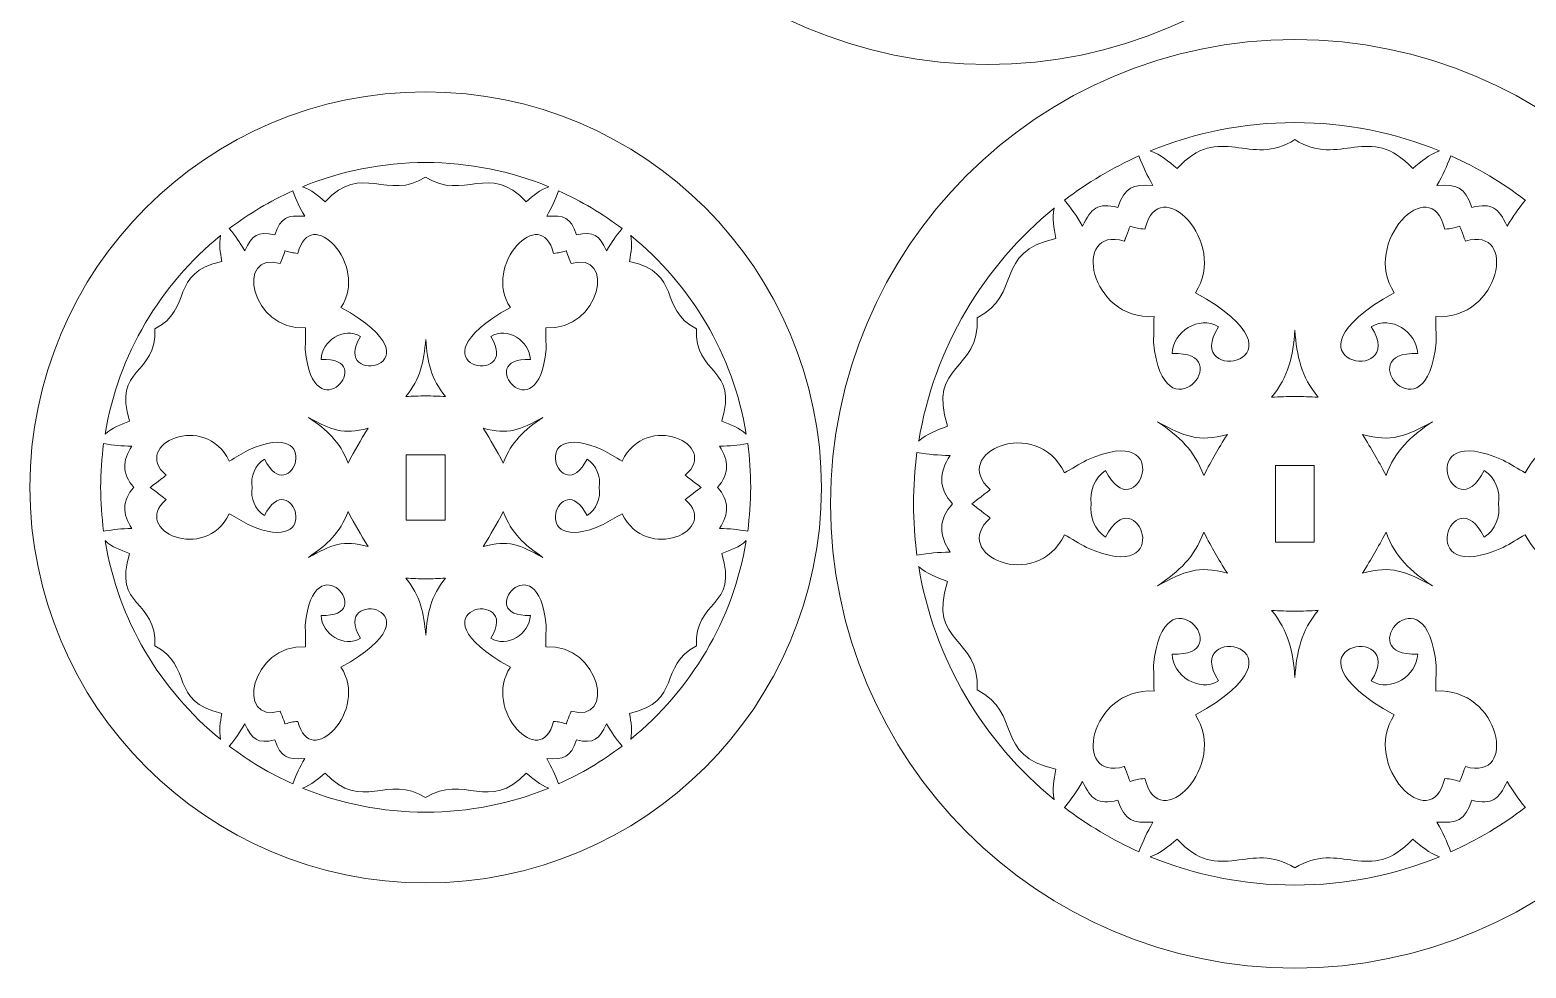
# Model space of a CAD drawing. Header units: millimetres. Extents: x -219 to 219, y -118 to 117.
# Drawn here: x -22.3 to 97.2, y -94.1 to -19.2 of the extents above; entities that cross this region are included whole.
import ezdxf

# ---------------------------------------------------------------- set-up
doc = ezdxf.new("R2010")
doc.units = ezdxf.units.MM
doc.header["$MEASUREMENT"] = 0
doc.layers.add('Camada 1', color=7, linetype='Continuous')

msp = doc.modelspace()

# ---------------------------------------------------------------- linework, layer by layer
at = {"layer": 'Camada 1', "color": 250, "lineweight": 9}
for points in [[(54.167, -21.9548), (33.6988, -21.9548), (17.0884, -5.3332), (17.0699, 15.1368)], [(54.1654, -21.9548), (74.6336, -21.9548), (91.23, -5.3274), (91.2485, 15.1426)], [(78.6972, -19.9618), (58.229, -19.9618), (41.6326, -36.5775), (41.6141, -57.0474)], [(78.6972, -19.9618), (99.1654, -19.9618), (115.7758, -36.5774), (115.7943, -57.0474)], [(9.2766, -24.1366), (-8.1673, -24.1366), (-22.3115, -38.293), (-22.3272, -55.7331)], [(9.2753, -24.1366), (26.7191, -24.1366), (40.8737, -38.3213), (40.8895, -55.7615)], [(78.6972, -26.593), (74.6139, -26.593), (70.7181, -27.3988), (67.1599, -28.8598)], [(78.7112, -26.593), (82.7954, -26.593), (86.692, -27.3985), (90.2509, -28.8589)], [(9.2753, -29.7863), (5.7953, -29.7863), (2.4752, -30.473), (-0.5575, -31.7176)], [(9.2871, -29.7863), (12.7679, -29.7863), (16.0887, -30.4725), (19.1218, -31.717)], [(66.2514, -29.2504), (64.1282, -30.2043), (62.1339, -31.3949), (60.3019, -32.7882)], [(91.1577, -29.2485), (93.2815, -30.2022), (95.2764, -31.3925), (97.1089, -32.7855)], [(-1.3317, -32.0503), (-3.1412, -32.8631), (-4.8408, -33.8774), (-6.4021, -35.0646)], [(19.8946, -32.0488), (21.7045, -32.8613), (23.4047, -33.8754), (24.9664, -35.0623)], [(59.487, -33.4301), (53.8605, -38.0182), (49.901, -44.5774), (48.659, -52.0501)], [(-7.0966, -35.6114), (-11.8917, -39.5205), (-15.2662, -45.1089), (-16.3247, -51.4755)], [(25.6579, -35.6064), (30.4564, -39.5156), (33.8326, -45.1062), (34.8889, -51.4772)], [(-16.4404, -52.242), (-16.5956, -53.3867), (-16.6764, -54.5551), (-16.6774, -55.7417)], [(35.004, -52.2418), (35.1584, -53.3834), (35.2387, -54.5483), (35.2397, -55.7317)], [(48.5231, -52.9498), (48.3411, -54.2933), (48.2462, -55.6646), (48.245, -57.0575)], [(9.2766, -87.3347), (-8.1673, -87.3347), (-22.3115, -73.1682), (-22.3272, -55.7281)], [(-16.4416, -59.2294), (-16.5961, -58.0877), (-16.6764, -56.9224), (-16.6774, -55.7387)], [(9.2753, -87.3347), (26.7191, -87.3347), (40.8737, -73.2017), (40.8895, -55.7615)], [(35.0022, -59.2291), (35.1578, -58.0832), (35.2387, -56.9134), (35.2397, -55.7253)], [(78.6988, -94.1389), (58.2306, -94.1389), (41.6342, -77.5114), (41.6157, -57.0415)], [(48.5218, -61.151), (48.3405, -59.811), (48.2462, -58.4432), (48.245, -57.0539)], [(78.6972, -94.1389), (99.1654, -94.1389), (115.7758, -77.5172), (115.7943, -57.0474)], [(-7.0957, -75.8643), (-11.8939, -71.9552), (-15.2699, -66.3648), (-16.3264, -59.9941)], [(25.6593, -75.8578), (30.453, -71.9488), (33.8269, -66.3614), (34.8861, -59.9965)], [(59.488, -80.6758), (53.8579, -76.0876), (49.8964, -69.5261), (48.6568, -62.0486)], [(-1.3322, -79.4222), (-3.1421, -78.6097), (-4.8423, -77.5955), (-6.404, -76.4087)], [(19.8937, -79.4202), (21.703, -78.6073), (23.4025, -77.5929), (24.9638, -76.4057)], [(9.2753, -81.6849), (5.7946, -81.6849), (2.4739, -80.9985), (-0.5592, -79.7542)], [(9.2871, -81.6849), (12.7668, -81.6849), (16.0865, -80.9981), (19.1188, -79.7532)], [(66.2508, -84.852), (64.1271, -83.8982), (62.1321, -82.7078), (60.2997, -81.3148)], [(91.1567, -84.8495), (93.2796, -83.8954), (95.2738, -82.7048), (97.1057, -81.3113)], [(78.6972, -87.5077), (74.6131, -87.5077), (70.7166, -86.7021), (67.1578, -85.2416)], [(78.7112, -87.5077), (82.7941, -87.5077), (86.6894, -86.7016), (90.2474, -85.2405)]]:
    msp.add_open_spline(points, degree=3, dxfattribs=at)
for points, knots in [([(78.7023, -27.9573), (75.1324, -30.2454), (72.7086, -26.5265), (69.2924, -30.2628), (69.2924, -30.2628), (68.5988, -29.6904), (68.0117, -29.1534), (67.1537, -28.8577)], [0, 0, 0, 0, 0.33333333, 0.33333333, 0.33333333, 0.33333333, 1, 1, 1, 1]), ([(78.6974, -27.9573), (82.2674, -30.2454), (84.6998, -26.5265), (88.116, -30.2628), (88.116, -30.2628), (88.8096, -29.6904), (89.3967, -29.1534), (90.2547, -28.8577)], [0, 0, 0, 0, 0.33333333, 0.33333333, 0.33333333, 0.33333333, 1, 1, 1, 1]), ([(9.2796, -30.9487), (6.2372, -32.8981), (4.1715, -29.7297), (1.2601, -32.913), (1.2601, -32.913), (0.6689, -32.4253), (0.1686, -31.9677), (-0.5627, -31.7158)], [0, 0, 0, 0, 0.33333333, 0.33333333, 0.33333333, 0.33333333, 1, 1, 1, 1]), ([(9.2754, -30.9487), (12.3179, -32.8981), (14.3909, -29.7297), (17.3023, -32.913), (17.3023, -32.913), (17.8935, -32.4253), (18.3938, -31.9677), (19.125, -31.7158)], [0, 0, 0, 0, 0.33333333, 0.33333333, 0.33333333, 0.33333333, 1, 1, 1, 1]), ([(66.2497, -29.2457), (66.618, -30.2016), (66.8615, -30.7344), (67.3643, -31.6254), (67.3643, -31.6254), (65.7694, -31.5358), (65.1139, -31.7009), (64.5706, -33.3673), (64.5706, -33.3673), (62.9151, -32.9961), (62.4688, -33.4102), (61.7451, -34.8701), (61.7451, -34.8701), (61.2183, -33.9777), (60.9472, -33.5877), (60.296, -32.7811)], [0, 0, 0, 0, 0.2, 0.2, 0.2, 0.2, 0.4, 0.4, 0.4, 0.4, 0.6, 0.6, 0.6, 0.6, 1, 1, 1, 1]), ([(91.1587, -29.2457), (90.7904, -30.2016), (90.5469, -30.7344), (90.0441, -31.6254), (90.0441, -31.6254), (91.639, -31.5358), (92.2945, -31.7009), (92.8378, -33.3673), (92.8378, -33.3673), (94.4933, -32.9961), (94.9396, -33.4102), (95.6633, -34.8701), (95.6633, -34.8701), (96.19, -33.9777), (96.4612, -33.5877), (97.1124, -32.7811)], [0, 0, 0, 0, 0.2, 0.2, 0.2, 0.2, 0.4, 0.4, 0.4, 0.4, 0.6, 0.6, 0.6, 0.6, 1, 1, 1, 1]), ([(65.0775, -36.0655), (60.8419, -34.7971), (62.2628, -42.4003), (67.4544, -42.0933), (67.4544, -42.0933), (67.445, -42.7713), (67.4268, -43.4496), (67.4188, -44.1303), (67.4188, -44.1303), (68.1712, -52.1852), (74.3883, -44.7891), (68.8949, -45.0474), (68.8949, -45.0474), (68.9661, -43.3309), (71.0327, -41.9491), (72.6019, -42.9065), (72.6019, -42.9065), (69.5373, -47.7515), (80.8446, -45.771), (70.7635, -40.1826), (70.7635, -40.1826), (73.4461, -36.2106), (67.8395, -30.3884), (66.7331, -35.1096), (66.7331, -35.1096), (66.1982, -35.053), (66.0466, -35.0273), (65.536, -34.8648), (65.536, -34.8648), (65.5325, -34.8637), (65.1294, -35.9534), (65.0775, -36.0655)], [0, 0, 0, 0, 0.11111111, 0.11111111, 0.11111111, 0.11111111, 0.22222222, 0.22222222, 0.22222222, 0.22222222, 0.33333333, 0.33333333, 0.33333333, 0.33333333, 0.44444444, 0.44444444, 0.44444444, 0.44444444, 0.55555556, 0.55555556, 0.55555556, 0.55555556, 0.66666667, 0.66666667, 0.66666667, 0.66666667, 0.77777778, 0.77777778, 0.77777778, 0.77777778, 1, 1, 1, 1]), ([(92.3309, -36.0655), (96.5665, -34.7971), (95.1456, -42.4003), (89.954, -42.0933), (89.954, -42.0933), (89.9634, -42.7713), (89.9816, -43.4496), (89.9896, -44.1303), (89.9896, -44.1303), (89.2372, -52.1852), (83.0201, -44.7891), (88.5135, -45.0474), (88.5135, -45.0474), (88.4423, -43.3309), (86.3757, -41.9491), (84.8065, -42.9065), (84.8065, -42.9065), (87.8711, -47.7515), (76.5638, -45.771), (86.6449, -40.1826), (86.6449, -40.1826), (83.9623, -36.2106), (89.5689, -30.3884), (90.6753, -35.1096), (90.6753, -35.1096), (91.2101, -35.053), (91.3618, -35.0273), (91.8724, -34.8648), (91.8724, -34.8648), (91.8759, -34.8637), (92.279, -35.9534), (92.3309, -36.0655)], [0, 0, 0, 0, 0.11111111, 0.11111111, 0.11111111, 0.11111111, 0.22222222, 0.22222222, 0.22222222, 0.22222222, 0.33333333, 0.33333333, 0.33333333, 0.33333333, 0.44444444, 0.44444444, 0.44444444, 0.44444444, 0.55555556, 0.55555556, 0.55555556, 0.55555556, 0.66666667, 0.66666667, 0.66666667, 0.66666667, 0.77777778, 0.77777778, 0.77777778, 0.77777778, 1, 1, 1, 1]), ([(-1.3332, -32.0464), (-1.0193, -32.8607), (-0.8117, -33.3147), (-0.3832, -34.0738), (-0.3832, -34.0738), (-1.7424, -33.9976), (-2.3012, -34.1382), (-2.7642, -35.5579), (-2.7642, -35.5579), (-4.175, -35.2417), (-4.5553, -35.5945), (-5.1722, -36.8383), (-5.1722, -36.8383), (-5.6209, -36.078), (-5.8521, -35.7457), (-6.4071, -35.0585)], [0, 0, 0, 0, 0.2, 0.2, 0.2, 0.2, 0.4, 0.4, 0.4, 0.4, 0.6, 0.6, 0.6, 0.6, 1, 1, 1, 1]), ([(19.8955, -32.0464), (19.5816, -32.8607), (19.374, -33.3147), (18.9455, -34.0738), (18.9455, -34.0738), (20.3047, -33.9976), (20.8635, -34.1382), (21.3265, -35.5579), (21.3265, -35.5579), (22.7373, -35.2417), (23.1176, -35.5945), (23.7345, -36.8383), (23.7345, -36.8383), (24.1833, -36.078), (24.4145, -35.7457), (24.9694, -35.0585)], [0, 0, 0, 0, 0.2, 0.2, 0.2, 0.2, 0.4, 0.4, 0.4, 0.4, 0.6, 0.6, 0.6, 0.6, 1, 1, 1, 1]), ([(-2.3322, -37.8568), (-5.9419, -36.7761), (-4.731, -43.254), (-0.3064, -42.9924), (-0.3064, -42.9924), (-0.3144, -43.57), (-0.33, -44.148), (-0.3367, -44.7279), (-0.3367, -44.7279), (0.3046, -51.5906), (5.603, -45.2892), (0.9213, -45.5093), (0.9213, -45.5093), (0.982, -44.0468), (2.7432, -42.8696), (4.0806, -43.6852), (4.0806, -43.6852), (1.4688, -47.8131), (11.1053, -46.1257), (2.5138, -41.3645), (2.5138, -41.3645), (4.8001, -37.9804), (0.0218, -33.02), (-0.9212, -37.0424), (-0.9212, -37.0424), (-1.3769, -36.9941), (-1.5062, -36.9722), (-1.9414, -36.8338), (-1.9414, -36.8338), (-1.9444, -36.8329), (-2.2879, -37.7612), (-2.3322, -37.8568)], [0, 0, 0, 0, 0.11111111, 0.11111111, 0.11111111, 0.11111111, 0.22222222, 0.22222222, 0.22222222, 0.22222222, 0.33333333, 0.33333333, 0.33333333, 0.33333333, 0.44444444, 0.44444444, 0.44444444, 0.44444444, 0.55555556, 0.55555556, 0.55555556, 0.55555556, 0.66666667, 0.66666667, 0.66666667, 0.66666667, 0.77777778, 0.77777778, 0.77777778, 0.77777778, 1, 1, 1, 1]), ([(20.8945, -37.8568), (24.5042, -36.7761), (23.2933, -43.254), (18.8687, -42.9924), (18.8687, -42.9924), (18.8768, -43.57), (18.8923, -44.148), (18.8991, -44.7279), (18.8991, -44.7279), (18.2578, -51.5906), (12.9594, -45.2892), (17.6411, -45.5093), (17.6411, -45.5093), (17.5804, -44.0468), (15.8192, -42.8696), (14.4818, -43.6852), (14.4818, -43.6852), (17.0936, -47.8131), (7.457, -46.1257), (16.0486, -41.3645), (16.0486, -41.3645), (13.7623, -37.9804), (18.5406, -33.02), (19.4835, -37.0424), (19.4835, -37.0424), (19.9393, -36.9941), (20.0685, -36.9722), (20.5037, -36.8338), (20.5037, -36.8338), (20.5067, -36.8329), (20.8502, -37.7612), (20.8945, -37.8568)], [0, 0, 0, 0, 0.11111111, 0.11111111, 0.11111111, 0.11111111, 0.22222222, 0.22222222, 0.22222222, 0.22222222, 0.33333333, 0.33333333, 0.33333333, 0.33333333, 0.44444444, 0.44444444, 0.44444444, 0.44444444, 0.55555556, 0.55555556, 0.55555556, 0.55555556, 0.66666667, 0.66666667, 0.66666667, 0.66666667, 0.77777778, 0.77777778, 0.77777778, 0.77777778, 1, 1, 1, 1]), ([(59.4902, -33.4148), (59.2958, -34.3192), (59.4728, -34.9524), (59.6014, -35.8591), (59.6014, -35.8591), (54.6061, -36.9547), (56.9738, -40.3123), (53.3345, -42.1886), (53.3345, -42.1886), (53.5367, -46.5494), (49.3492, -45.7549), (50.9563, -50.8372), (50.9563, -50.8372), (50.0988, -51.2195), (49.3486, -51.4089), (48.653, -52.0556)], [0, 0, 0, 0, 0.2, 0.2, 0.2, 0.2, 0.4, 0.4, 0.4, 0.4, 0.6, 0.6, 0.6, 0.6, 1, 1, 1, 1]), ([(-7.0938, -35.5984), (-7.2595, -36.3689), (-7.1087, -36.9084), (-6.9991, -37.6809), (-6.9991, -37.6809), (-11.2562, -38.6144), (-9.2384, -41.475), (-12.34, -43.0736), (-12.34, -43.0736), (-12.1677, -46.789), (-15.7365, -46.112), (-14.3668, -50.442), (-14.3668, -50.442), (-15.0976, -50.7678), (-15.737, -50.9292), (-16.3298, -51.4802)], [0, 0, 0, 0, 0.2, 0.2, 0.2, 0.2, 0.4, 0.4, 0.4, 0.4, 0.6, 0.6, 0.6, 0.6, 1, 1, 1, 1]), ([(25.6561, -35.5984), (25.8218, -36.3689), (25.671, -36.9084), (25.5614, -37.6809), (25.5614, -37.6809), (29.8186, -38.6144), (27.8007, -41.475), (30.9023, -43.0736), (30.9023, -43.0736), (30.73, -46.789), (34.2988, -46.112), (32.9291, -50.442), (32.9291, -50.442), (33.6599, -50.7678), (34.2992, -50.9292), (34.8921, -51.4802)], [0, 0, 0, 0, 0.2, 0.2, 0.2, 0.2, 0.4, 0.4, 0.4, 0.4, 0.6, 0.6, 0.6, 0.6, 1, 1, 1, 1]), ([(9.2822, -48.4278), (8.7563, -48.4305), (8.2395, -48.4578), (7.7001, -48.4777), (7.7001, -48.4777), (8.8497, -47.0694), (9.1477, -45.7193), (9.2815, -43.9166)], [0, 0, 0, 0, 0.33333333, 0.33333333, 0.33333333, 0.33333333, 1, 1, 1, 1]), ([(9.2802, -48.4278), (9.8061, -48.4305), (10.3229, -48.4578), (10.8623, -48.4777), (10.8623, -48.4777), (9.7127, -47.0694), (9.4147, -45.7193), (9.2808, -43.9166)], [0, 0, 0, 0, 0.33333333, 0.33333333, 0.33333333, 0.33333333, 1, 1, 1, 1]), ([(78.7054, -48.473), (78.0883, -48.4761), (77.4819, -48.5082), (76.849, -48.5315), (76.849, -48.5315), (78.1979, -46.8786), (78.5476, -45.294), (78.7047, -43.1781)], [0, 0, 0, 0, 0.33333333, 0.33333333, 0.33333333, 0.33333333, 1, 1, 1, 1]), ([(78.703, -48.473), (79.3201, -48.4761), (79.9265, -48.5082), (80.5594, -48.5315), (80.5594, -48.5315), (79.2105, -46.8786), (78.8608, -45.294), (78.7037, -43.1781)], [0, 0, 0, 0, 0.33333333, 0.33333333, 0.33333333, 0.33333333, 1, 1, 1, 1]), ([(-12.722, -55.7356), (-12.6453, -55.6753), (-11.5169, -54.8398), (-11.4573, -54.7575), (-11.4573, -54.7575), (-14.2727, -52.3), (-8.3315, -49.6427), (-6.4007, -53.6323), (-6.4007, -53.6323), (-5.9005, -53.3434), (-5.4036, -53.0477), (-4.9007, -52.7588), (-4.9007, -52.7588), (1.4022, -49.9694), (-1.5121, -57.6694), (-3.6048, -53.4756), (-3.6048, -53.4756), (-4.3525, -53.9352), (-4.7122, -54.8887), (-4.5862, -55.7362)], [0, 0, 0, 0, 0.16666667, 0.16666667, 0.16666667, 0.16666667, 0.33333333, 0.33333333, 0.33333333, 0.33333333, 0.5, 0.5, 0.5, 0.5, 0.66666667, 0.66666667, 0.66666667, 0.66666667, 1, 1, 1, 1]), ([(3.0787, -53.7965), (2.4236, -52.0698), (1.436, -51.179), (-0.0807, -50.1461), (-0.0807, -50.1461), (1.7914, -51.1538), (2.673, -51.5598), (4.6864, -51.0119), (4.6864, -51.0119), (4.0198, -52.068), (3.6667, -52.6855), (3.0787, -53.7965)], [0, 0, 0, 0, 0.25, 0.25, 0.25, 0.25, 0.5, 0.5, 0.5, 0.5, 1, 1, 1, 1]), ([(15.4837, -53.7965), (16.1387, -52.0698), (17.1264, -51.179), (18.643, -50.1461), (18.643, -50.1461), (16.771, -51.1538), (15.8894, -51.5598), (13.8759, -51.0119), (13.8759, -51.0119), (14.5426, -52.068), (14.8956, -52.6855), (15.4837, -53.7965)], [0, 0, 0, 0, 0.25, 0.25, 0.25, 0.25, 0.5, 0.5, 0.5, 0.5, 1, 1, 1, 1]), ([(31.2843, -55.7356), (31.2076, -55.6753), (30.0792, -54.8398), (30.0196, -54.7575), (30.0196, -54.7575), (32.835, -52.3), (26.8939, -49.6427), (24.963, -53.6323), (24.963, -53.6323), (24.4628, -53.3434), (23.9659, -53.0477), (23.463, -52.7588), (23.463, -52.7588), (17.1601, -49.9694), (20.0744, -57.6694), (22.1671, -53.4756), (22.1671, -53.4756), (22.9148, -53.9352), (23.2745, -54.8912), (23.1485, -55.7387)], [0, 0, 0, 0, 0.16666667, 0.16666667, 0.16666667, 0.16666667, 0.33333333, 0.33333333, 0.33333333, 0.33333333, 0.5, 0.5, 0.5, 0.5, 0.66666667, 0.66666667, 0.66666667, 0.66666667, 1, 1, 1, 1]), ([(52.8863, -57.0503), (52.9763, -56.9796), (54.3003, -55.9988), (54.3703, -55.9023), (54.3703, -55.9023), (51.0667, -53.0179), (58.0378, -49.899), (60.3035, -54.5816), (60.3035, -54.5816), (60.8904, -54.2426), (61.4735, -53.8955), (62.0636, -53.5564), (62.0636, -53.5564), (69.4592, -50.2824), (66.0397, -59.3199), (63.5841, -54.3976), (63.5841, -54.3976), (62.7069, -54.9372), (62.2848, -56.0562), (62.4326, -57.051)], [0, 0, 0, 0, 0.16666667, 0.16666667, 0.16666667, 0.16666667, 0.33333333, 0.33333333, 0.33333333, 0.33333333, 0.5, 0.5, 0.5, 0.5, 0.66666667, 0.66666667, 0.66666667, 0.66666667, 1, 1, 1, 1]), ([(104.5221, -57.0503), (104.4321, -56.9796), (103.1081, -55.9988), (103.0381, -55.9023), (103.0381, -55.9023), (106.3417, -53.0179), (99.3706, -49.899), (97.1049, -54.5816), (97.1049, -54.5816), (96.5179, -54.2426), (95.9349, -53.8955), (95.3448, -53.5564), (95.3448, -53.5564), (87.9492, -50.2824), (91.3687, -59.3199), (93.8243, -54.3976), (93.8243, -54.3976), (94.7015, -54.9372), (95.1236, -56.0592), (94.9758, -57.0539)], [0, 0, 0, 0, 0.16666667, 0.16666667, 0.16666667, 0.16666667, 0.33333333, 0.33333333, 0.33333333, 0.33333333, 0.5, 0.5, 0.5, 0.5, 0.66666667, 0.66666667, 0.66666667, 0.66666667, 1, 1, 1, 1]), ([(71.4263, -54.7743), (70.6578, -52.7477), (69.4989, -51.7021), (67.7192, -50.4898), (67.7192, -50.4898), (69.9158, -51.6726), (70.9503, -52.1491), (73.3128, -51.506), (73.3128, -51.506), (72.5306, -52.7456), (72.1164, -53.4704), (71.4263, -54.7743)], [0, 0, 0, 0, 0.25, 0.25, 0.25, 0.25, 0.5, 0.5, 0.5, 0.5, 1, 1, 1, 1]), ([(85.9821, -54.7743), (86.7506, -52.7477), (87.9095, -51.7021), (89.6892, -50.4898), (89.6892, -50.4898), (87.4926, -51.6726), (86.4581, -52.1491), (84.0956, -51.506), (84.0956, -51.506), (84.8778, -52.7456), (85.292, -53.4704), (85.9821, -54.7743)], [0, 0, 0, 0, 0.25, 0.25, 0.25, 0.25, 0.5, 0.5, 0.5, 0.5, 1, 1, 1, 1]), ([(-14.0189, -55.739), (-14.9979, -54.6756), (-14.9518, -53.6011), (-14.1831, -52.4455), (-14.1831, -52.4455), (-15.0546, -52.4371), (-15.5824, -52.3732), (-16.4439, -52.2415)], [0, 0, 0, 0, 0.33333333, 0.33333333, 0.33333333, 0.33333333, 1, 1, 1, 1]), ([(32.5812, -55.739), (33.5602, -54.6756), (33.5141, -53.6011), (32.7454, -52.4455), (32.7454, -52.4455), (33.6169, -52.4371), (34.1447, -52.3732), (35.0062, -52.2415)], [0, 0, 0, 0, 0.33333333, 0.33333333, 0.33333333, 0.33333333, 1, 1, 1, 1]), ([(9.2795, -53.1238), (8.6859, -53.1238), (7.7312, -53.1242), (7.7312, -53.1242), (7.7312, -53.1242), (7.7312, -53.1242), (7.7312, -54.5518), (7.7312, -55.7405)], [0, 0, 0, 0, 0.33333333, 0.33333333, 0.33333333, 0.33333333, 1, 1, 1, 1]), ([(9.2784, -53.1238), (9.872, -53.1238), (10.8312, -53.1242), (10.8312, -53.1242), (10.8312, -53.1242), (10.8312, -53.1242), (10.8312, -54.5518), (10.8312, -55.7405)], [0, 0, 0, 0, 0.33333333, 0.33333333, 0.33333333, 0.33333333, 1, 1, 1, 1]), ([(51.3645, -57.0543), (50.2158, -55.806), (50.2699, -54.545), (51.1719, -53.1886), (51.1719, -53.1886), (50.1493, -53.1788), (49.53, -53.1039), (48.5191, -52.9492)], [0, 0, 0, 0, 0.33333333, 0.33333333, 0.33333333, 0.33333333, 1, 1, 1, 1]), ([(-12.722, -55.7356), (-12.6453, -55.7959), (-11.5169, -56.6315), (-11.4573, -56.7137), (-11.4573, -56.7137), (-14.2727, -59.1712), (-8.3315, -61.8285), (-6.4007, -57.8389), (-6.4007, -57.8389), (-5.9005, -58.1278), (-5.4036, -58.4235), (-4.9007, -58.7124), (-4.9007, -58.7124), (1.4022, -61.5018), (-1.5121, -53.8019), (-3.6048, -57.9956), (-3.6048, -57.9956), (-4.3525, -57.536), (-4.7122, -56.5825), (-4.5862, -55.7351)], [0, 0, 0, 0, 0.16666667, 0.16666667, 0.16666667, 0.16666667, 0.33333333, 0.33333333, 0.33333333, 0.33333333, 0.5, 0.5, 0.5, 0.5, 0.66666667, 0.66666667, 0.66666667, 0.66666667, 1, 1, 1, 1]), ([(31.2843, -55.7356), (31.2076, -55.7959), (30.0792, -56.6315), (30.0196, -56.7137), (30.0196, -56.7137), (32.835, -59.1712), (26.8939, -61.8285), (24.963, -57.8389), (24.963, -57.8389), (24.4628, -58.1278), (23.9659, -58.4235), (23.463, -58.7124), (23.463, -58.7124), (17.1601, -61.5018), (20.0744, -53.8019), (22.1671, -57.9956), (22.1671, -57.9956), (22.9148, -57.536), (23.2745, -56.5825), (23.1485, -55.7351)], [0, 0, 0, 0, 0.16666667, 0.16666667, 0.16666667, 0.16666667, 0.33333333, 0.33333333, 0.33333333, 0.33333333, 0.5, 0.5, 0.5, 0.5, 0.66666667, 0.66666667, 0.66666667, 0.66666667, 1, 1, 1, 1]), ([(52.8863, -57.0503), (52.9763, -57.121), (54.3003, -58.1018), (54.3703, -58.1983), (54.3703, -58.1983), (51.0667, -61.0827), (58.0378, -64.2016), (60.3035, -59.519), (60.3035, -59.519), (60.8904, -59.8581), (61.4735, -60.2051), (62.0636, -60.5442), (62.0636, -60.5442), (69.4592, -63.8182), (66.0397, -54.7807), (63.5841, -59.703), (63.5841, -59.703), (62.7069, -59.1634), (62.2848, -58.0444), (62.4326, -57.0496)], [0, 0, 0, 0, 0.16666667, 0.16666667, 0.16666667, 0.16666667, 0.33333333, 0.33333333, 0.33333333, 0.33333333, 0.5, 0.5, 0.5, 0.5, 0.66666667, 0.66666667, 0.66666667, 0.66666667, 1, 1, 1, 1]), ([(78.7025, -53.9847), (78.1088, -53.9847), (77.1542, -53.9853), (77.1542, -53.9853), (77.1542, -53.9853), (77.1542, -53.9853), (77.1542, -55.6608), (77.1542, -57.0561)], [0, 0, 0, 0, 0.33333333, 0.33333333, 0.33333333, 0.33333333, 1, 1, 1, 1]), ([(78.7014, -53.9847), (79.295, -53.9847), (80.2542, -53.9853), (80.2542, -53.9853), (80.2542, -53.9853), (80.2542, -53.9853), (80.2542, -55.6608), (80.2542, -57.0561)], [0, 0, 0, 0, 0.33333333, 0.33333333, 0.33333333, 0.33333333, 1, 1, 1, 1]), ([(104.5221, -57.0503), (104.4321, -57.121), (103.1081, -58.1018), (103.0381, -58.1983), (103.0381, -58.1983), (106.3417, -61.0827), (99.3706, -64.2016), (97.1049, -59.519), (97.1049, -59.519), (96.5179, -59.8581), (95.9349, -60.2051), (95.3448, -60.5442), (95.3448, -60.5442), (87.9492, -63.8182), (91.3687, -54.7807), (93.8243, -59.703), (93.8243, -59.703), (94.7015, -59.1634), (95.1236, -58.0444), (94.9758, -57.0496)], [0, 0, 0, 0, 0.16666667, 0.16666667, 0.16666667, 0.16666667, 0.33333333, 0.33333333, 0.33333333, 0.33333333, 0.5, 0.5, 0.5, 0.5, 0.66666667, 0.66666667, 0.66666667, 0.66666667, 1, 1, 1, 1]), ([(-14.0189, -55.7322), (-14.9979, -56.7957), (-14.9518, -57.8701), (-14.1831, -59.0257), (-14.1831, -59.0257), (-15.0546, -59.0341), (-15.5824, -59.098), (-16.4439, -59.2297)], [0, 0, 0, 0, 0.33333333, 0.33333333, 0.33333333, 0.33333333, 1, 1, 1, 1]), ([(9.2795, -58.3475), (8.6859, -58.3475), (7.7312, -58.347), (7.7312, -58.347), (7.7312, -58.347), (7.7312, -58.347), (7.7312, -56.9194), (7.7312, -55.7307)], [0, 0, 0, 0, 0.33333333, 0.33333333, 0.33333333, 0.33333333, 1, 1, 1, 1]), ([(9.2784, -58.3475), (9.872, -58.3475), (10.8312, -58.347), (10.8312, -58.347), (10.8312, -58.347), (10.8312, -58.347), (10.8312, -56.9194), (10.8312, -55.7307)], [0, 0, 0, 0, 0.33333333, 0.33333333, 0.33333333, 0.33333333, 1, 1, 1, 1]), ([(32.5812, -55.7322), (33.5602, -56.7957), (33.5141, -57.8701), (32.7454, -59.0257), (32.7454, -59.0257), (33.6169, -59.0341), (34.1447, -59.098), (35.0062, -59.2297)], [0, 0, 0, 0, 0.33333333, 0.33333333, 0.33333333, 0.33333333, 1, 1, 1, 1]), ([(51.3645, -57.0463), (50.2158, -58.2946), (50.2699, -59.5556), (51.1719, -60.912), (51.1719, -60.912), (50.1493, -60.9218), (49.53, -60.9968), (48.5191, -61.1514)], [0, 0, 0, 0, 0.33333333, 0.33333333, 0.33333333, 0.33333333, 1, 1, 1, 1]), ([(78.7025, -60.1159), (78.1088, -60.1159), (77.1542, -60.1153), (77.1542, -60.1153), (77.1542, -60.1153), (77.1542, -60.1153), (77.1542, -58.4398), (77.1542, -57.0446)], [0, 0, 0, 0, 0.33333333, 0.33333333, 0.33333333, 0.33333333, 1, 1, 1, 1]), ([(78.7014, -60.1159), (79.295, -60.1159), (80.2542, -60.1153), (80.2542, -60.1153), (80.2542, -60.1153), (80.2542, -60.1153), (80.2542, -58.4398), (80.2542, -57.0446)], [0, 0, 0, 0, 0.33333333, 0.33333333, 0.33333333, 0.33333333, 1, 1, 1, 1]), ([(3.0787, -57.6747), (2.4236, -59.4014), (1.436, -60.2922), (-0.0807, -61.3251), (-0.0807, -61.3251), (1.7914, -60.3174), (2.673, -59.9114), (4.6864, -60.4593), (4.6864, -60.4593), (4.0198, -59.4032), (3.6667, -58.7857), (3.0787, -57.6747)], [0, 0, 0, 0, 0.25, 0.25, 0.25, 0.25, 0.5, 0.5, 0.5, 0.5, 1, 1, 1, 1]), ([(15.4837, -57.6747), (16.1387, -59.4014), (17.1264, -60.2922), (18.643, -61.3251), (18.643, -61.3251), (16.771, -60.3174), (15.8894, -59.9114), (13.8759, -60.4593), (13.8759, -60.4593), (14.5426, -59.4032), (14.8956, -58.7857), (15.4837, -57.6747)], [0, 0, 0, 0, 0.25, 0.25, 0.25, 0.25, 0.5, 0.5, 0.5, 0.5, 1, 1, 1, 1]), ([(71.4263, -59.3263), (70.6578, -61.3529), (69.4989, -62.3985), (67.7192, -63.6108), (67.7192, -63.6108), (69.9158, -62.428), (70.9503, -61.9515), (73.3128, -62.5947), (73.3128, -62.5947), (72.5306, -61.3551), (72.1164, -60.6302), (71.4263, -59.3263)], [0, 0, 0, 0, 0.25, 0.25, 0.25, 0.25, 0.5, 0.5, 0.5, 0.5, 1, 1, 1, 1]), ([(85.9821, -59.3263), (86.7506, -61.3529), (87.9095, -62.3985), (89.6892, -63.6108), (89.6892, -63.6108), (87.4926, -62.428), (86.4581, -61.9515), (84.0956, -62.5947), (84.0956, -62.5947), (84.8778, -61.3551), (85.292, -60.6302), (85.9821, -59.3263)], [0, 0, 0, 0, 0.25, 0.25, 0.25, 0.25, 0.5, 0.5, 0.5, 0.5, 1, 1, 1, 1]), ([(-7.0938, -75.8729), (-7.2595, -75.1023), (-7.1087, -74.5628), (-6.9991, -73.7903), (-6.9991, -73.7903), (-11.2562, -72.8568), (-9.2384, -69.9962), (-12.34, -68.3976), (-12.34, -68.3976), (-12.1677, -64.6822), (-15.7365, -65.3592), (-14.3668, -61.0292), (-14.3668, -61.0292), (-15.0976, -60.7034), (-15.737, -60.542), (-16.3298, -59.9911)], [0, 0, 0, 0, 0.2, 0.2, 0.2, 0.2, 0.4, 0.4, 0.4, 0.4, 0.6, 0.6, 0.6, 0.6, 1, 1, 1, 1]), ([(-2.3322, -73.6144), (-5.9419, -74.6951), (-4.731, -68.2172), (-0.3064, -68.4788), (-0.3064, -68.4788), (-0.3144, -67.9012), (-0.33, -67.3232), (-0.3367, -66.7433), (-0.3367, -66.7433), (0.3046, -59.8806), (5.603, -66.182), (0.9213, -65.9619), (0.9213, -65.9619), (0.982, -67.4244), (2.7432, -68.6016), (4.0806, -67.786), (4.0806, -67.786), (1.4688, -63.6581), (11.1053, -65.3455), (2.5138, -70.1067), (2.5138, -70.1067), (4.8001, -73.4908), (0.0218, -78.4512), (-0.9212, -74.4288), (-0.9212, -74.4288), (-1.3769, -74.4771), (-1.5062, -74.499), (-1.9414, -74.6374), (-1.9414, -74.6374), (-1.9444, -74.6383), (-2.2879, -73.71), (-2.3322, -73.6144)], [0, 0, 0, 0, 0.11111111, 0.11111111, 0.11111111, 0.11111111, 0.22222222, 0.22222222, 0.22222222, 0.22222222, 0.33333333, 0.33333333, 0.33333333, 0.33333333, 0.44444444, 0.44444444, 0.44444444, 0.44444444, 0.55555556, 0.55555556, 0.55555556, 0.55555556, 0.66666667, 0.66666667, 0.66666667, 0.66666667, 0.77777778, 0.77777778, 0.77777778, 0.77777778, 1, 1, 1, 1]), ([(20.8945, -73.6144), (24.5042, -74.6951), (23.2933, -68.2172), (18.8687, -68.4788), (18.8687, -68.4788), (18.8768, -67.9012), (18.8923, -67.3232), (18.8991, -66.7433), (18.8991, -66.7433), (18.2578, -59.8806), (12.9594, -66.182), (17.6411, -65.9619), (17.6411, -65.9619), (17.5804, -67.4244), (15.8192, -68.6016), (14.4818, -67.786), (14.4818, -67.786), (17.0936, -63.6581), (7.457, -65.3455), (16.0486, -70.1067), (16.0486, -70.1067), (13.7623, -73.4908), (18.5406, -78.4512), (19.4835, -74.4288), (19.4835, -74.4288), (19.9393, -74.4771), (20.0685, -74.499), (20.5037, -74.6374), (20.5037, -74.6374), (20.5067, -74.6383), (20.8502, -73.71), (20.8945, -73.6144)], [0, 0, 0, 0, 0.11111111, 0.11111111, 0.11111111, 0.11111111, 0.22222222, 0.22222222, 0.22222222, 0.22222222, 0.33333333, 0.33333333, 0.33333333, 0.33333333, 0.44444444, 0.44444444, 0.44444444, 0.44444444, 0.55555556, 0.55555556, 0.55555556, 0.55555556, 0.66666667, 0.66666667, 0.66666667, 0.66666667, 0.77777778, 0.77777778, 0.77777778, 0.77777778, 1, 1, 1, 1]), ([(25.6561, -75.8729), (25.8218, -75.1023), (25.671, -74.5628), (25.5614, -73.7903), (25.5614, -73.7903), (29.8186, -72.8568), (27.8007, -69.9962), (30.9023, -68.3976), (30.9023, -68.3976), (30.73, -64.6822), (34.2988, -65.3592), (32.9291, -61.0292), (32.9291, -61.0292), (33.6599, -60.7034), (34.2992, -60.542), (34.8921, -59.9911)], [0, 0, 0, 0, 0.2, 0.2, 0.2, 0.2, 0.4, 0.4, 0.4, 0.4, 0.6, 0.6, 0.6, 0.6, 1, 1, 1, 1]), ([(59.4902, -80.6858), (59.2958, -79.7815), (59.4728, -79.1482), (59.6014, -78.2415), (59.6014, -78.2415), (54.6061, -77.1459), (56.9738, -73.7883), (53.3345, -71.912), (53.3345, -71.912), (53.5367, -67.5512), (49.3492, -68.3457), (50.9563, -63.2635), (50.9563, -63.2635), (50.0988, -62.8811), (49.3486, -62.6917), (48.653, -62.045)], [0, 0, 0, 0, 0.2, 0.2, 0.2, 0.2, 0.4, 0.4, 0.4, 0.4, 0.6, 0.6, 0.6, 0.6, 1, 1, 1, 1]), ([(65.0775, -78.0351), (60.8419, -79.3035), (62.2628, -71.7003), (67.4544, -72.0073), (67.4544, -72.0073), (67.445, -71.3293), (67.4268, -70.651), (67.4188, -69.9703), (67.4188, -69.9703), (68.1712, -61.9154), (74.3883, -69.3115), (68.8949, -69.0532), (68.8949, -69.0532), (68.9661, -70.7697), (71.0327, -72.1515), (72.6019, -71.1941), (72.6019, -71.1941), (69.5373, -66.3491), (80.8446, -68.3296), (70.7635, -73.918), (70.7635, -73.918), (73.4461, -77.89), (67.8395, -83.7122), (66.7331, -78.991), (66.7331, -78.991), (66.1982, -79.0476), (66.0466, -79.0733), (65.536, -79.2358), (65.536, -79.2358), (65.5325, -79.2369), (65.1294, -78.1473), (65.0775, -78.0351)], [0, 0, 0, 0, 0.11111111, 0.11111111, 0.11111111, 0.11111111, 0.22222222, 0.22222222, 0.22222222, 0.22222222, 0.33333333, 0.33333333, 0.33333333, 0.33333333, 0.44444444, 0.44444444, 0.44444444, 0.44444444, 0.55555556, 0.55555556, 0.55555556, 0.55555556, 0.66666667, 0.66666667, 0.66666667, 0.66666667, 0.77777778, 0.77777778, 0.77777778, 0.77777778, 1, 1, 1, 1]), ([(92.3309, -78.0351), (96.5665, -79.3035), (95.1456, -71.7003), (89.954, -72.0073), (89.954, -72.0073), (89.9634, -71.3293), (89.9816, -70.651), (89.9896, -69.9703), (89.9896, -69.9703), (89.2372, -61.9154), (83.0201, -69.3115), (88.5135, -69.0532), (88.5135, -69.0532), (88.4423, -70.7697), (86.3757, -72.1515), (84.8065, -71.1941), (84.8065, -71.1941), (87.8711, -66.3491), (76.5638, -68.3296), (86.6449, -73.918), (86.6449, -73.918), (83.9623, -77.89), (89.5689, -83.7122), (90.6753, -78.991), (90.6753, -78.991), (91.2101, -79.0476), (91.3618, -79.0733), (91.8724, -79.2358), (91.8724, -79.2358), (91.8759, -79.2369), (92.279, -78.1473), (92.3309, -78.0351)], [0, 0, 0, 0, 0.11111111, 0.11111111, 0.11111111, 0.11111111, 0.22222222, 0.22222222, 0.22222222, 0.22222222, 0.33333333, 0.33333333, 0.33333333, 0.33333333, 0.44444444, 0.44444444, 0.44444444, 0.44444444, 0.55555556, 0.55555556, 0.55555556, 0.55555556, 0.66666667, 0.66666667, 0.66666667, 0.66666667, 0.77777778, 0.77777778, 0.77777778, 0.77777778, 1, 1, 1, 1]), ([(9.2822, -63.0434), (8.7563, -63.0407), (8.2395, -63.0134), (7.7001, -62.9935), (7.7001, -62.9935), (8.8497, -64.4018), (9.1477, -65.7519), (9.2815, -67.5546)], [0, 0, 0, 0, 0.33333333, 0.33333333, 0.33333333, 0.33333333, 1, 1, 1, 1]), ([(9.2802, -63.0434), (9.8061, -63.0407), (10.3229, -63.0134), (10.8623, -62.9935), (10.8623, -62.9935), (9.7127, -64.4018), (9.4147, -65.7519), (9.2808, -67.5546)], [0, 0, 0, 0, 0.33333333, 0.33333333, 0.33333333, 0.33333333, 1, 1, 1, 1]), ([(78.7054, -65.6276), (78.0883, -65.6245), (77.4819, -65.5924), (76.849, -65.5691), (76.849, -65.5691), (78.1979, -67.222), (78.5476, -68.8066), (78.7047, -70.9225)], [0, 0, 0, 0, 0.33333333, 0.33333333, 0.33333333, 0.33333333, 1, 1, 1, 1]), ([(78.703, -65.6276), (79.3201, -65.6245), (79.9265, -65.5924), (80.5594, -65.5691), (80.5594, -65.5691), (79.2105, -67.222), (78.8608, -68.8066), (78.7037, -70.9225)], [0, 0, 0, 0, 0.33333333, 0.33333333, 0.33333333, 0.33333333, 1, 1, 1, 1]), ([(-1.3332, -79.4248), (-1.0193, -78.6105), (-0.8117, -78.1565), (-0.3832, -77.3974), (-0.3832, -77.3974), (-1.7424, -77.4736), (-2.3012, -77.333), (-2.7642, -75.9133), (-2.7642, -75.9133), (-4.175, -76.2296), (-4.5553, -75.8767), (-5.1722, -74.6329), (-5.1722, -74.6329), (-5.6209, -75.3932), (-5.8521, -75.7255), (-6.4071, -76.4127)], [0, 0, 0, 0, 0.2, 0.2, 0.2, 0.2, 0.4, 0.4, 0.4, 0.4, 0.6, 0.6, 0.6, 0.6, 1, 1, 1, 1]), ([(19.8955, -79.4248), (19.5816, -78.6105), (19.374, -78.1565), (18.9455, -77.3974), (18.9455, -77.3974), (20.3047, -77.4736), (20.8635, -77.333), (21.3265, -75.9133), (21.3265, -75.9133), (22.7373, -76.2296), (23.1176, -75.8767), (23.7345, -74.6329), (23.7345, -74.6329), (24.1833, -75.3932), (24.4145, -75.7255), (24.9694, -76.4127)], [0, 0, 0, 0, 0.2, 0.2, 0.2, 0.2, 0.4, 0.4, 0.4, 0.4, 0.6, 0.6, 0.6, 0.6, 1, 1, 1, 1]), ([(9.2796, -80.5225), (6.2372, -78.5731), (4.1715, -81.7415), (1.2601, -78.5582), (1.2601, -78.5582), (0.6689, -79.0459), (0.1686, -79.5035), (-0.5627, -79.7555)], [0, 0, 0, 0, 0.33333333, 0.33333333, 0.33333333, 0.33333333, 1, 1, 1, 1]), ([(9.2754, -80.5225), (12.3179, -78.5731), (14.3909, -81.7415), (17.3023, -78.5582), (17.3023, -78.5582), (17.8935, -79.0459), (18.3938, -79.5035), (19.125, -79.7555)], [0, 0, 0, 0, 0.33333333, 0.33333333, 0.33333333, 0.33333333, 1, 1, 1, 1]), ([(66.2497, -84.855), (66.618, -83.8992), (66.8615, -83.3662), (67.3643, -82.4753), (67.3643, -82.4753), (65.7694, -82.5648), (65.1139, -82.3997), (64.5706, -80.7333), (64.5706, -80.7333), (62.9151, -81.1045), (62.4688, -80.6904), (61.7451, -79.2305), (61.7451, -79.2305), (61.2183, -80.1229), (60.9472, -80.5129), (60.296, -81.3195)], [0, 0, 0, 0, 0.2, 0.2, 0.2, 0.2, 0.4, 0.4, 0.4, 0.4, 0.6, 0.6, 0.6, 0.6, 1, 1, 1, 1]), ([(91.1587, -84.855), (90.7904, -83.8992), (90.5469, -83.3662), (90.0441, -82.4753), (90.0441, -82.4753), (91.639, -82.5648), (92.2945, -82.3997), (92.8378, -80.7333), (92.8378, -80.7333), (94.4933, -81.1045), (94.9396, -80.6904), (95.6633, -79.2305), (95.6633, -79.2305), (96.19, -80.1229), (96.4612, -80.5129), (97.1124, -81.3195)], [0, 0, 0, 0, 0.2, 0.2, 0.2, 0.2, 0.4, 0.4, 0.4, 0.4, 0.6, 0.6, 0.6, 0.6, 1, 1, 1, 1]), ([(78.7023, -86.1434), (75.1324, -83.8552), (72.7086, -87.5742), (69.2924, -83.8378), (69.2924, -83.8378), (68.5988, -84.4103), (68.0117, -84.9473), (67.1537, -85.243)], [0, 0, 0, 0, 0.33333333, 0.33333333, 0.33333333, 0.33333333, 1, 1, 1, 1]), ([(78.6974, -86.1434), (82.2674, -83.8552), (84.6998, -87.5742), (88.116, -83.8378), (88.116, -83.8378), (88.8096, -84.4103), (89.3967, -84.9473), (90.2547, -85.243)], [0, 0, 0, 0, 0.33333333, 0.33333333, 0.33333333, 0.33333333, 1, 1, 1, 1])]:
    msp.add_open_spline(points, degree=3, knots=knots, dxfattribs=at)

doc.saveas('drawing.dxf')
